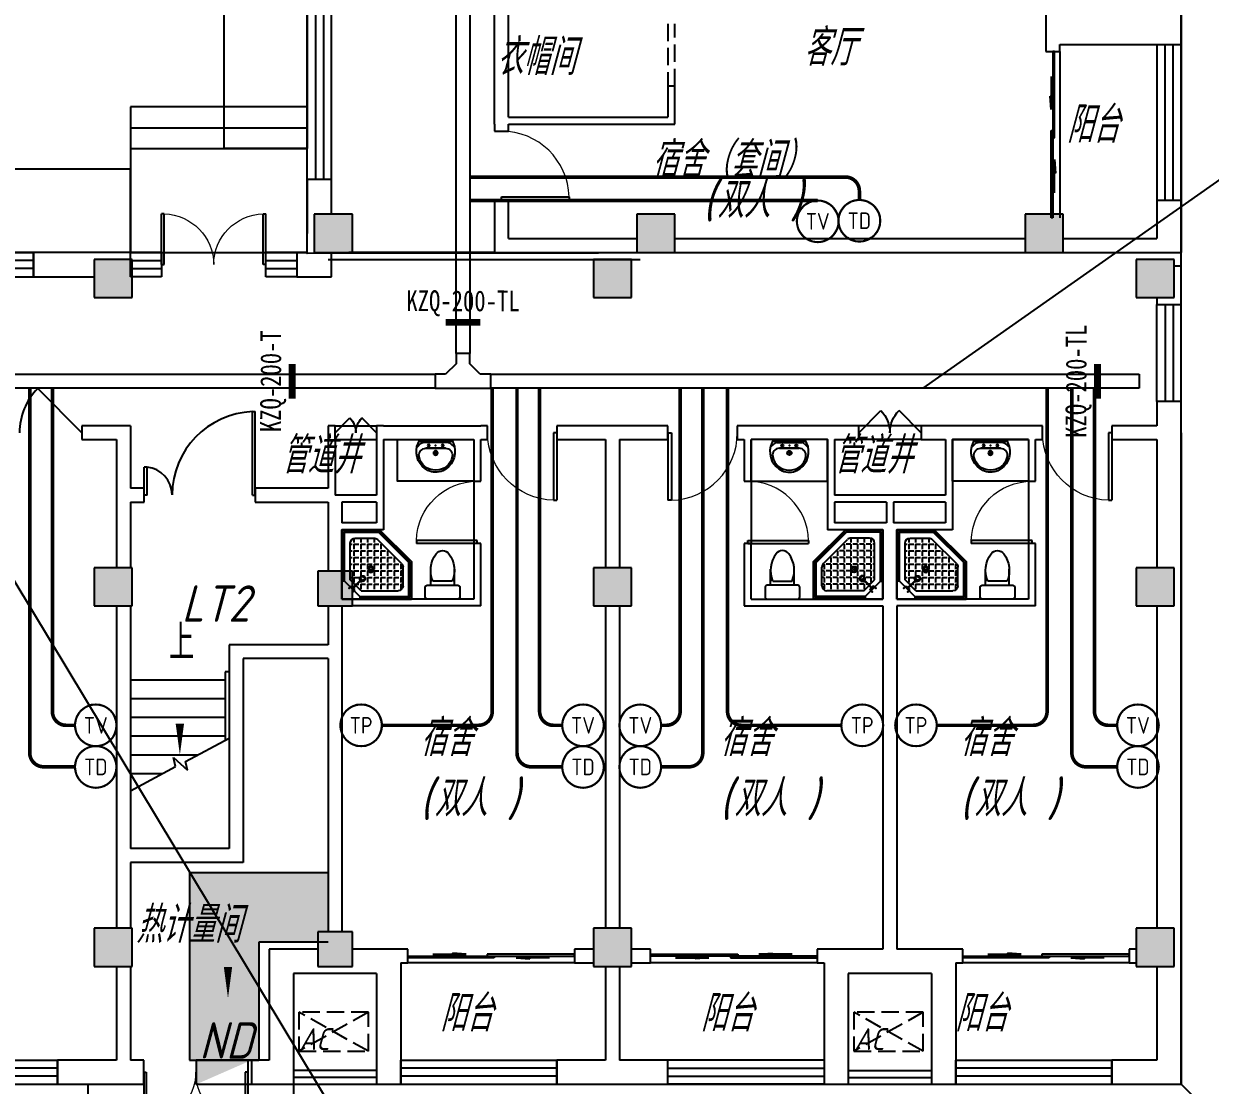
# Model space of a CAD drawing. Extents: x 0 to 2972856, y -1269770 to 0.
# Drawn here: x 2765367 to 2782474, y -951580 to -936266 of the extents above; entities that cross this region are included whole.
import ezdxf
from ezdxf.enums import TextEntityAlignment as Align

# ---------------------------------------------------------------- set-up
doc = ezdxf.new("R2010")
doc.units = 0
doc.header["$LTSCALE"] = 1000
doc.header["$PDSIZE"] = 50
doc.linetypes.add('DASH', pattern=[0.35, 0.25, -0.1])
for name, color, linetype in [('1-建筑底图', 8, 'Continuous'), ('CABLETRAY_DIM', 3, 'Continuous'), ('CABLETRAY_PDS', 4, 'Continuous'), ('EQUIP-通讯', 3, 'Continuous'), ('PUB_TEXT', 7, 'Continuous'), ('WIRE-综合布线', 4, 'Continuous'), ('抗震支吊架', 2, 'Continuous'), ('洁具', 251, 'Continuous'), ('空调外机', 251, 'Continuous')]:
    doc.layers.add(name, color=color, linetype=linetype)
doc.styles.add('_TCH_DIM', font='SIMPLEX', dxfattribs={"bigfont": 'GBCBIG'})
doc.styles.add('_TEL_ATTDEF', font='GBENOR', dxfattribs={"width": 0.8, "height": 3, "bigfont": 'GBCBIG'})
doc.styles.add('_TEL_DIM', font='SIMPLEX', dxfattribs={"width": 0.8, "height": 3.5, "bigfont": 'HZTXT'})
doc.styles.add('kzcad', font='', dxfattribs={"width": 0.8})
doc.styles.get("Standard").update_dxf_attribs({"font": 'gbeitc.shx', "bigfont": 'gbcbig.shx'})
doc.styles.get('kzcad').set_extended_font_data('SimSun')
doc.linetypes.add('JIEDI', pattern='A,1.25,-0.25,0.25,-0.25,0.625,["/",Standard,S=0.6,R=0,X=0,Y=-0.3],0.625,-0.25,0.25,-0.25', length=4)

# ---------------------------------------------------------------- blocks, each defined once
blk = doc.blocks.new('$equip$00003204')
at = {"const_width": 0.05}
blk.add_lwpolyline([(0, 0.5, -1), (0, -0.5, -1), (0, 0.5, 0.021884)], format="xyb", dxfattribs=at)
blk.add_circle((0, 0), 0.5)
for p in [(0, 0.5), (-0.5, 0), (0.5, 0), (0, -0.5)]:
    blk.add_point(p)
at = {"color": 7, "style": '_TEL_ATTDEF'}
blk.add_attdef('$TEXT$', text='', height=0.4, dxfattribs=at).set_placement((0, 0), align=Align.MIDDLE_CENTER)
at = {"color": 7, "style": '_TEL_DIM', "flags": 1}
for tag in ['A', 'REMARK']:
    blk.add_attdef(tag, text='', height=0.00002, dxfattribs=at).set_placement((0, 0), align=Align.MIDDLE_CENTER)
blk = doc.blocks.new('$equip$00003209')
at = {"const_width": 0.05}
blk.add_lwpolyline([(0, 0.5, -1), (0, -0.5, -1), (0, 0.5, 0.021884)], format="xyb", dxfattribs=at)
blk.add_circle((0, 0), 0.5)
for p in [(0, 0.5), (-0.5, 0), (0.5, 0), (0, -0.5)]:
    blk.add_point(p)
at = {"color": 7, "style": '_TEL_ATTDEF'}
blk.add_attdef('$TEXT$', text='', height=0.4, dxfattribs=at).set_placement((0, 0), align=Align.MIDDLE_CENTER)
at = {"color": 7, "style": '_TEL_DIM', "flags": 1}
for tag in ['A', 'REMARK']:
    blk.add_attdef(tag, text='', height=0.00002, dxfattribs=at).set_placement((0, 0), align=Align.MIDDLE_CENTER)
blk = doc.blocks.new('$equip$00003208')
at = {"const_width": 0.05}
blk.add_lwpolyline([(0, 0.5, -1), (0, -0.5, -1), (0, 0.5, 0.021884)], format="xyb", dxfattribs=at)
blk.add_circle((0, 0), 0.5)
for p in [(0, 0.5), (-0.5, 0), (0.5, 0), (0, -0.5)]:
    blk.add_point(p)
at = {"color": 7, "style": '_TEL_ATTDEF'}
blk.add_attdef('$TEXT$', text='', height=0.4, dxfattribs=at).set_placement((0, 0), align=Align.MIDDLE_CENTER)
at = {"color": 7, "style": '_TEL_DIM', "flags": 1}
for tag in ['A', 'REMARK']:
    blk.add_attdef(tag, text='', height=0.00002, dxfattribs=at).set_placement((0, 0), align=Align.MIDDLE_CENTER)
blk = doc.blocks.new('1F平面-CAD导入_dwg_Drawing4_t3_dwg_$plan$00001613-474159-1F-927810-1F')
at = {"layer": '洁具'}
for p, q in [((-30, 250), (-170, 250)), ((-200, 170), (-430, 170)), ((-260, -140), (-260, 140)), ((-200, -170), (-200, -220)), ((-170, -250), (-30, -250))]:
    blk.add_line(p, q, dxfattribs=at)
for points in [[(-200, 220), (-200, 170), (-200, -170), (-430, -170)], [(0, -220), (0, 220)]]:
    blk.add_lwpolyline(points, dxfattribs=at)
for centre, radius, start, end in [((-170, 220), 30, 90, 180), ((-30, 220), 30, 0, 90), ((-590, 0), 110, 123.4509, 236.5491), ((-413, -227), 398, 67.4505, 126.6381), ((-413, 227), 398, 233.3619, 292.5495), ((-170, -220), 30, 180, 270), ((-30, -220), 30, 270, 0)]:
    blk.add_arc(centre, radius, start, end, dxfattribs=at)
blk = doc.blocks.new('$lvtry$00000169')
at = {"color": 0}
for p, q in [((259, -36), (259, 0)), ((259, -36), (36, -259)), ((276, -120), (120, -276)), ((144, -151), (291, -298)), ((151, -144), (298, -291)), ((259, -24), (976, -24)), ((259, -36), (964, -36)), ((270, -213), (270, -143)), ((276, -120), (808, -120)), ((366, -213), (366, -143)), ((462, -213), (462, -143)), ((558, -213), (558, -143)), ((655, -213), (655, -143)), ((751, -213), (751, -143)), ((847, -213), (847, -143)), ((964, -36), (976, -24)), ((964, -36), (964, -525)), ((976, -24), (976, -530)), ((36, -259), (0, -259)), ((24, -259), (24, -976)), ((36, -259), (36, -964)), ((120, -276), (120, -808)), ((120, -309), (147, -309)), ((173, -309), (173, -239)), ((173, -309), (243, -309)), ((173, -405), (173, -335)), ((183, -213), (205, -213)), ((220, -213), (243, -213)), ((270, -213), (340, -213)), ((270, -263), (270, -239)), ((270, -405), (270, -335)), ((334, -309), (340, -309)), ((366, -213), (436, -213)), ((366, -309), (366, -239)), ((366, -309), (436, -309)), ((366, -405), (366, -335)), ((462, -213), (532, -213)), ((462, -309), (462, -239)), ((462, -309), (532, -309)), ((462, -405), (462, -335)), ((558, -213), (628, -213)), ((558, -309), (558, -239)), ((558, -309), (628, -309)), ((558, -405), (558, -335)), ((655, -213), (725, -213)), ((655, -309), (655, -239)), ((655, -309), (725, -309)), ((655, -405), (655, -335)), ((751, -213), (821, -213)), ((751, -309), (751, -239)), ((751, -309), (821, -309)), ((751, -405), (751, -335)), ((847, -213), (880, -213)), ((847, -309), (847, -239)), ((847, -309), (880, -309)), ((847, -405), (847, -335)), ((880, -192), (880, -460)), ((120, -405), (147, -405)), ((120, -501), (147, -501)), ((173, -405), (243, -405)), ((173, -501), (173, -431)), ((173, -501), (243, -501)), ((270, -405), (340, -405)), ((270, -501), (270, -431)), ((270, -501), (340, -501)), ((366, -405), (379, -405)), ((366, -501), (366, -431)), ((366, -501), (436, -501)), ((462, -405), (532, -405)), ((462, -501), (462, -431)), ((462, -501), (532, -501)), ((859, -511), (511, -859)), ((558, -405), (628, -405)), ((558, -501), (558, -431)), ((558, -501), (628, -501)), ((655, -405), (725, -405)), ((655, -501), (655, -431)), ((655, -501), (725, -501)), ((751, -405), (821, -405)), ((751, -501), (751, -431)), ((751, -501), (821, -501)), ((847, -405), (880, -405)), ((847, -501), (847, -431)), ((847, -501), (867, -501)), ((120, -598), (147, -598)), ((173, -598), (173, -528)), ((173, -598), (243, -598)), ((173, -694), (173, -624)), ((270, -598), (270, -528)), ((270, -598), (340, -598)), ((270, -694), (270, -624)), ((366, -598), (366, -528)), ((366, -598), (436, -598)), ((366, -694), (366, -624)), ((462, -598), (462, -528)), ((462, -598), (532, -598)), ((462, -694), (462, -624)), ((964, -525), (525, -964)), ((976, -530), (530, -976)), ((558, -598), (558, -528)), ((558, -598), (628, -598)), ((558, -694), (558, -624)), ((655, -598), (655, -528)), ((655, -598), (725, -598)), ((655, -694), (655, -624)), ((751, -598), (751, -528)), ((751, -598), (773, -598)), ((964, -525), (976, -530)), ((120, -694), (147, -694)), ((120, -790), (147, -790)), ((173, -694), (243, -694)), ((173, -790), (173, -720)), ((173, -790), (243, -790)), ((173, -878), (173, -816)), ((270, -694), (340, -694)), ((270, -790), (270, -720)), ((270, -790), (340, -790)), ((270, -880), (270, -816)), ((366, -694), (436, -694)), ((366, -790), (366, -720)), ((366, -790), (436, -790)), ((366, -880), (366, -816)), ((462, -694), (532, -694)), ((462, -790), (462, -720)), ((462, -790), (532, -790)), ((462, -880), (462, -816)), ((558, -694), (628, -694)), ((558, -790), (558, -720)), ((558, -790), (580, -790)), ((655, -694), (676, -694)), ((36, -964), (24, -976)), ((24, -976), (530, -976)), ((36, -964), (525, -964)), ((192, -880), (460, -880)), ((525, -964), (530, -976))]:
    blk.add_line(p, q, dxfattribs=at)
blk.add_lwpolyline([(0, 0), (0, -1000), (540, -1000), (1000, -540), (1000, 0)], close=True)
for points in [[(0, 0), (0, -1000)], [(0, 0), (1000, 0)], [(1000, 0), (1000, -540)], [(136, -190), (148, -178), (132, -162), (121, -174)], [(190, -136), (178, -148), (162, -132), (174, -121)], [(1000, -540), (540, -1000)], [(0, -1000), (540, -1000)]]:
    blk.add_lwpolyline(points, close=True, dxfattribs=at)
for radius in [43.8, 31.1]:
    blk.add_circle((416, -428), radius, dxfattribs=at)
for centre, radius, start, end in [((808, -192), 72, 0, 90), ((296, -296), 40.6, 142.583, 128.4197), ((296, -296), 28.6, 145.828, 125.6599), ((808, -460), 72, 315, 0), ((192, -808), 72, 180, 270), ((460, -808), 72, 270, 315)]:
    blk.add_arc(centre, radius, start, end, dxfattribs=at)
for p in [(103, -156, 0), (156, -102, 0), (416, -428, 0)]:
    blk.add_point(p, dxfattribs=at)
blk = doc.blocks.new('$lvtry$00000178')
at = {"color": 0}
for p, q in [((-238, 0), (238, 0)), ((-214, -36), (-272, -91)), ((-180, -23), (180, -23)), ((-142, -105), (140, -105)), ((140, -105), (-142, -105)), ((216, -37), (268, -91))]:
    blk.add_line(p, q, dxfattribs=at)
blk.add_lwpolyline([(-104, -430, 0.224698), (110, -425, 0.348046), (269, -79), (239, 0), (-241, 0), (-271, -79, 0.356844)], format="xyb", close=True, dxfattribs=at)
for centre, radius in [((-100, -65), 16.3), ((1, -172), 31.6), ((100, -65), 16.3)]:
    blk.add_circle(centre, radius, dxfattribs=at)
at = {"color": 0, "lineweight": 13}
blk.add_circle((1, -172), 23, dxfattribs=at)
at = {"color": 0}
for centre, radius, start, end in [((-142, -205), 100, 90, 190.5602), ((-180, -73), 50, 90, 133.181), ((140, -205), 100, 349.4398, 90), ((180, -73), 50, 44.5607, 90), ((-1, -179), 243, 190.5602, 349.4398)]:
    blk.add_arc(centre, radius, start, end, dxfattribs=at)
for p in [(0, -65), (1, -172)]:
    blk.add_point(p, dxfattribs=at)
blk = doc.blocks.new('A$C70365C93')
at = {"layer": '洁具'}
blk.add_lwpolyline([(-1900, 2300), (-1900, 1700), (-800, 1700), (-800, 2300)], close=True, dxfattribs=at)
blk.add_blockref('$lvtry$00000178', (-1350, 2280), dxfattribs=at)
at = {"layer": '洁具', "rotation": 180}
blk.add_blockref('$lvtry$00000169', (0, 0), dxfattribs=at)
at = {"layer": '洁具', "extrusion": (0, 0, -1), "xscale": -1, "zscale": -1, "rotation": 90}
blk.add_blockref('1F平面-CAD导入_dwg_Drawing4_t3_dwg_$plan$00001613-474159-1F-927810-1F', (1450, 0), dxfattribs=at)
blk = doc.blocks.new('A$Cf5a72a1b')
at = {"layer": '空调外机', "linetype": 'DASH'}
for p, q in [((1000, 563), (0, 0)), ((1000, 0), (0, 563))]:
    blk.add_line(p, q, dxfattribs=at)
blk.add_lwpolyline([(1000, 563), (0, 563), (0, 0), (1000, 0)], close=True, dxfattribs=at)
at = {"layer": 'PUB_TEXT'}
blk.add_text('AC', height=315, dxfattribs=at).set_placement((5, 18))
blk = doc.blocks.new('$DorLib2D$00000116')
at = {"color": 0}
for p, q in [((-0.5, 0), (-0.146, 0.354)), ((0.5, 0), (0.146, 0.354))]:
    blk.add_line(p, q, dxfattribs=at)
for centre, start, end in [((-0.5, 0), 0, 45), ((0.5, 0), 135, 180)]:
    blk.add_arc(centre, 0.5, start, end, dxfattribs=at)
blk = doc.blocks.new('$WINLIB2D$00000001')
at = {"color": 0}
for points in [[(-0.5, 0.5), (-0.5, -0.5)], [(-0.5, 0.5), (0.5, 0.5)], [(0.5, -0.5), (0.5, 0.5)], [(0.5, 0.1667), (-0.5, 0.1667)], [(0.5, -0.1667), (-0.5, -0.1667)], [(-0.5, -0.5), (0.5, -0.5)]]:
    blk.add_lwpolyline(points, dxfattribs=at)
blk = doc.blocks.new('$DorLib2D$00000002')
for p, q in [((-0.5, 0), (-0.5, 0.4875)), ((-0.475, 0.4875), (-0.5, 0.4875)), ((-0.475, 0), (-0.475, 0.4875)), ((0.475, 0), (0.475, 0.4875)), ((0.475, 0.4875), (0.5, 0.4875)), ((0.5, 0), (0.5, 0.4875)), ((-0.5, 0), (-0.475, 0)), ((0.5, 0), (0.475, 0))]:
    blk.add_line(p, q)
at = {"lineweight": 13}
for centre, start, end in [((-0.4875, 0), 0, 88.53072), ((0.4875, 0), 91.46928, 180)]:
    blk.add_arc(centre, 0.4875, start, end, dxfattribs=at)
blk = doc.blocks.new('$TCHSYS$WIN2D')
for p, q in [((-0.5, 0.5), (0.5, 0.5)), ((-0.5, 0.5), (-0.5, -0.5)), ((0.5, 0.5), (0.5, -0.5)), ((0.5, 0.1667), (-0.5, 0.1667)), ((0.5, -0.1667), (-0.5, -0.1667)), ((-0.5, -0.5), (0.5, -0.5))]:
    blk.add_line(p, q)
blk = doc.blocks.new('$DorLib2D$00000114')
at = {"color": 0}
blk.add_line((0.5, 0), (-0.207, 0.707), dxfattribs=at)
blk.add_arc((0.5, 0), 1, 135, 180, dxfattribs=at)
blk = doc.blocks.new('$DorLib2D$00000001')
for p, q in [((0.45, 0.975), (0.5, 0.975)), ((0.45, 0), (0.45, 0.975)), ((0.5, 0), (0.5, 0.975)), ((0.5, 0), (0.45, 0))]:
    blk.add_line(p, q)
at = {"lineweight": 13}
blk.add_arc((0.475, 0), 0.975, 91.4693, 180, dxfattribs=at)
blk = doc.blocks.new('$DorLib2D$00000131')
at = {"color": 0, "linetype": 'Continuous'}
for p, q in [((0.15, 0.125), (0.2319, 0.1973)), ((0.2319, 0.1973), (0.2319, 0.125)), ((-0.5, 0.125), (-0.5, 0)), ((0.0192, 0.125), (-0.5, 0.125)), ((0.0192, 0), (0.0192, 0.125)), ((0.35, 0.125), (0.15, 0.125)), ((-0.5, 0), (0.0192, 0)), ((-0.024, 0), (0.5, 0)), ((-0.024, -0.125), (-0.024, 0)), ((0.5, 0), (0.5, -0.125)), ((-0.35, -0.125), (-0.15, -0.125)), ((-0.2319, -0.1973), (-0.2319, -0.125)), ((-0.15, -0.125), (-0.2319, -0.1973)), ((0.5, -0.125), (-0.024, -0.125))]:
    blk.add_line(p, q, dxfattribs=at)
blk = doc.blocks.new('$DorLib2D$00000225')
at = {"color": 0}
for p, q in [((0.475, -0.001), (0.475, 0.752)), ((0.475, 0.752), (0.5, 0.752)), ((0.5, -0.001), (0.5, 0.752)), ((-0.5, 0), (-0.5, 0.252)), ((-0.475, 0.252), (-0.5, 0.252)), ((-0.475, 0), (-0.475, 0.252)), ((-0.475, 0), (-0.5, 0)), ((0.475, -0.001), (0.5, -0.001))]:
    blk.add_line(p, q, dxfattribs=at)
for centre, radius, start, end in [((0.505, -0.002), 0.755, 92.2493, 179.7238), ((-0.501, 0.003), 0.251, 359.7899, 84.0974)]:
    blk.add_arc(centre, radius, start, end, dxfattribs=at)
blk = doc.blocks.new('1-1层建筑底图')
at = {"layer": '1-建筑底图'}
h = blk.add_hatch(dxfattribs=at)
h.set_pattern_fill('沙地', color=256, scale=70)
h.set_pattern_definition([(0, (542715.016, -817816.58), (70, 70), [0, -140])])
h.paths.add_polyline_path([(2153976.6, -728676.3), (2152976.6, -728676.3), (2152976.6, -731376.3), (2154976.6, -731376.3), (2154976.6, -730376.3), (2153976.6, -730376.3)])
h.paths.add_polyline_path([(2071676.6, -793076.3), (2070676.6, -793076.3), (2070676.6, -795091.3), (2071676.6, -795091.3)])
h.paths.add_polyline_path([(2071676.6, -741161.3), (2070676.6, -741161.3), (2070676.6, -743176.3), (2071676.6, -743176.3)])
h.paths.add_polyline_path([(2152976.6, -807576.3), (2153976.6, -807576.3), (2153976.6, -805876.3), (2154976.6, -805876.3), (2154976.6, -804876.3), (2152976.6, -804876.3)])
for points in [[(2155326.6, -795376.3), (2154776.6, -795376.3), (2154776.6, -795926.3), (2155326.6, -795926.3)], [(2159976.6, -795376.3), (2159426.6, -795376.3), (2159426.6, -795926.3), (2159976.6, -795926.3)], [(2165576.6, -795376.3), (2165026.6, -795376.3), (2165026.6, -795926.3), (2165576.6, -795926.3)], [(2152151.6, -796026.3), (2151601.6, -796026.3), (2151601.6, -796576.3), (2152151.6, -796576.3)], [(2159351.6, -796026.3), (2158801.6, -796026.3), (2158801.6, -796576.3), (2159351.6, -796576.3)], [(2167176.6, -796026.3), (2166626.6, -796026.3), (2166626.6, -796576.3), (2167176.6, -796576.3)], [(2152151.6, -800476.3), (2151601.6, -800476.3), (2151601.6, -801026.3), (2152151.6, -801026.3)], [(2155326.6, -800526.3), (2154826.6, -800526.3), (2154826.6, -801026.3), (2155326.6, -801026.3)], [(2159351.6, -800476.3), (2158801.6, -800476.3), (2158801.6, -801026.3), (2159351.6, -801026.3)], [(2167176.6, -800476.3), (2166626.6, -800476.3), (2166626.6, -801026.3), (2167176.6, -801026.3)], [(2152151.6, -805676.3), (2151601.6, -805676.3), (2151601.6, -806226.3), (2152151.6, -806226.3)], [(2155326.6, -805726.3), (2154826.6, -805726.3), (2154826.6, -806226.3), (2155326.6, -806226.3)], [(2159351.6, -805676.3), (2158801.6, -805676.3), (2158801.6, -806226.3), (2159351.6, -806226.3)], [(2167176.6, -805676.3), (2166626.6, -805676.3), (2166626.6, -806226.3), (2167176.6, -806226.3)]]:
    blk.add_hatch(color=256, dxfattribs=at).paths.add_polyline_path(points)
for p, q in [((2167276.6, -807926.3), (2167276.6, -728326.3)), ((2157376.6, -794076.3), (2157376.6, -791976.3)), ((2157576.6, -793976.3), (2157576.6, -792076.3)), ((2165326.6, -792076.3), (2165326.6, -792676.3)), ((2167276.6, -792926.3), (2167276.6, -792576.3)), ((2165326.6, -792676.3), (2165326.6, -793026.3)), ((2165326.6, -793026.3), (2165526.6, -793026.3)), ((2165526.6, -793026.3), (2165526.6, -792926.3)), ((2165526.6, -792926.3), (2166926.6, -792926.3)), ((2165526.6, -793026.3), (2165526.6, -795426.3)), ((2166926.6, -792926.3), (2167276.6, -792926.3)), ((2159976.6, -793526.3), (2159876.6, -793526.3)), ((2159876.6, -793526.3), (2159876.6, -793976.3)), ((2159976.6, -794076.3), (2159976.6, -793526.3)), ((2152126.6, -793826.3), (2152126.6, -795926.3)), ((2154676.6, -793826.3), (2152126.6, -793826.3)), ((2154676.6, -795926.3), (2154676.6, -793826.3)), ((2157376.6, -794076.3), (2157376.6, -794176.3)), ((2157576.6, -793976.3), (2159876.6, -793976.3)), ((2157576.6, -794176.3), (2157576.6, -794076.3)), ((2157576.6, -794076.3), (2159976.6, -794076.3)), ((2152126.6, -794126.3), (2154676.6, -794126.3)), ((2157376.6, -794176.3), (2157576.6, -794176.3)), ((2152126.6, -794426.3), (2154676.6, -794426.3)), ((2152126.6, -794726.3), (2078576.6, -794726.3)), ((2152126.6, -795926.3), (2152126.6, -794726.3)), ((2155026.6, -794876.3), (2154676.6, -794876.3)), ((2154676.6, -794876.3), (2154676.6, -795651.3)), ((2155026.6, -795376.3), (2155026.6, -794876.3)), ((2157576.6, -795176.3), (2157376.6, -795176.3)), ((2157376.6, -795176.3), (2157376.6, -795926.3)), ((2157576.6, -795726.3), (2157576.6, -795176.3)), ((2167276.6, -795176.3), (2166926.6, -795176.3)), ((2166926.6, -795176.3), (2166926.6, -795726.3)), ((2167276.6, -795926.3), (2167276.6, -795176.3)), ((2155326.6, -795376.3), (2154776.6, -795376.3)), ((2154776.6, -795376.3), (2154776.6, -795926.3)), ((2155326.6, -795926.3), (2155326.6, -795376.3)), ((2159976.6, -795376.3), (2159426.6, -795376.3)), ((2159426.6, -795376.3), (2159426.6, -795926.3)), ((2159976.6, -795926.3), (2159976.6, -795376.3)), ((2165576.6, -795376.3), (2165026.6, -795376.3)), ((2165026.6, -795376.3), (2165026.6, -795926.3)), ((2165576.6, -795926.3), (2165576.6, -795376.3)), ((2154676.6, -795926.3), (2154676.6, -795651.3)), ((2157576.6, -795726.3), (2159426.6, -795726.3)), ((2159976.6, -795726.3), (2165026.6, -795726.3)), ((2165576.6, -795726.3), (2166926.6, -795726.3)), ((2151876.6, -795926.3), (2150726.6, -795926.3)), ((2150726.6, -795926.3), (2150726.6, -796276.3)), ((2152126.6, -795926.3), (2151876.6, -795926.3)), ((2152126.6, -795926.3), (2154676.6, -795926.3)), ((2152126.6, -796026.3), (2152126.6, -795926.3)), ((2152576.6, -795926.3), (2154076.6, -795926.3)), ((2154676.6, -795926.3), (2154526.6, -795926.3)), ((2154526.6, -795926.3), (2154526.6, -796276.3)), ((2154776.6, -795926.3), (2155326.6, -795926.3)), ((2155026.6, -796276.3), (2155026.6, -795926.3)), ((2157376.6, -795926.3), (2155276.6, -795926.3)), ((2157376.6, -795926.3), (2159426.6, -795926.3)), ((2159426.6, -795926.3), (2159976.6, -795926.3)), ((2159976.6, -795926.3), (2165026.6, -795926.3)), ((2165026.6, -795926.3), (2165576.6, -795926.3)), ((2165576.6, -795926.3), (2167276.6, -795926.3)), ((2152151.6, -796026.3), (2151601.6, -796026.3)), ((2151601.6, -796026.3), (2151601.6, -796576.3)), ((2152151.6, -796576.3), (2152151.6, -796026.3)), ((2154976.6, -796026.3), (2159476.6, -796026.3)), ((2159351.6, -796026.3), (2158801.6, -796026.3)), ((2158801.6, -796026.3), (2158801.6, -796576.3)), ((2159351.6, -796576.3), (2159351.6, -796026.3)), ((2167176.6, -796026.3), (2166626.6, -796026.3)), ((2166626.6, -796026.3), (2166626.6, -796576.3)), ((2167176.6, -796576.3), (2167176.6, -796026.3)), ((2167276.6, -796126.3), (2167176.6, -796126.3)), ((2167276.6, -796676.3), (2167276.6, -796126.3)), ((2150726.6, -796276.3), (2151601.6, -796276.3)), ((2154526.6, -796276.3), (2155026.6, -796276.3)), ((2151601.6, -796576.3), (2152151.6, -796576.3)), ((2158801.6, -796576.3), (2159351.6, -796576.3)), ((2166626.6, -796576.3), (2167176.6, -796576.3)), ((2166926.6, -796576.3), (2166926.6, -796676.3)), ((2166926.6, -796676.3), (2167276.6, -796676.3)), ((2167276.6, -798076.3), (2166926.6, -798076.3)), ((2166926.6, -798076.3), (2166926.6, -798426.3)), ((2167276.6, -798526.3), (2167276.6, -798076.3)), ((2152126.6, -798426.3), (2151426.6, -798426.3)), ((2151426.6, -798426.3), (2151426.6, -798626.3)), ((2152126.6, -798426.3), (2152126.6, -799326.3)), ((2155076.6, -798426.3), (2154976.6, -798426.3)), ((2154976.6, -798426.3), (2154976.6, -799326.3)), ((2155076.6, -798426.3), (2155676.6, -798426.3)), ((2155076.6, -798626.3), (2155076.6, -798426.3)), ((2155776.6, -798426.3), (2155676.6, -798426.3)), ((2155676.6, -798426.3), (2155676.6, -798626.3)), ((2155776.6, -798426.3), (2157176.6, -798426.3)), ((2157276.6, -798426.3), (2157176.6, -798426.3)), ((2157276.6, -798626.3), (2157276.6, -798426.3)), ((2159076.6, -798426.3), (2158276.6, -798426.3)), ((2158276.6, -798426.3), (2158276.6, -798626.3)), ((2159876.6, -798426.3), (2159076.6, -798426.3)), ((2159876.6, -798626.3), (2159876.6, -798426.3)), ((2160976.6, -798426.3), (2160876.6, -798426.3)), ((2160876.6, -798426.3), (2160876.6, -798626.3)), ((2162176.6, -798426.3), (2160976.6, -798426.3)), ((2162626.6, -798426.3), (2162176.6, -798426.3)), ((2162626.6, -798626.3), (2162626.6, -798426.3)), ((2163526.6, -798426.3), (2162626.6, -798426.3)), ((2163976.6, -798426.3), (2163526.6, -798426.3)), ((2163526.6, -798426.3), (2163526.6, -798626.3)), ((2165176.6, -798426.3), (2163976.6, -798426.3)), ((2165276.6, -798426.3), (2165176.6, -798426.3)), ((2165276.6, -798626.3), (2165276.6, -798426.3)), ((2166926.6, -798426.3), (2166276.6, -798426.3)), ((2166276.6, -798426.3), (2166276.6, -798626.3)), ((2167276.6, -798526.3), (2167276.6, -800751.3)), ((2151426.6, -798626.3), (2151926.6, -798626.3)), ((2151926.6, -798626.3), (2151926.6, -799426.3)), ((2155076.6, -798626.3), (2155676.6, -798626.3)), ((2155076.6, -798626.3), (2155076.6, -799426.3)), ((2155676.6, -798626.3), (2155676.6, -799426.3)), ((2155776.6, -798626.3), (2157076.6, -798626.3)), ((2155776.6, -798626.3), (2155776.6, -799426.3)), ((2157076.6, -798626.3), (2157076.6, -799226.3)), ((2157176.6, -798626.3), (2157276.6, -798626.3)), ((2157176.6, -799226.3), (2157176.6, -798626.3)), ((2158276.6, -798626.3), (2158976.6, -798626.3)), ((2158976.6, -798626.3), (2158976.6, -800476.3)), ((2159176.6, -798626.3), (2159876.6, -798626.3)), ((2159176.6, -798626.3), (2159176.6, -800476.3)), ((2160876.6, -798626.3), (2160976.6, -798626.3)), ((2160976.6, -798626.3), (2160976.6, -799226.3)), ((2162176.6, -798626.3), (2161076.6, -798626.3)), ((2161076.6, -799226.3), (2161076.6, -798626.3)), ((2162176.6, -798626.3), (2162176.6, -799426.3)), ((2162276.6, -798626.3), (2162626.6, -798626.3)), ((2162276.6, -798626.3), (2162276.6, -799426.3)), ((2163526.6, -798626.3), (2162626.6, -798626.3)), ((2163526.6, -798626.3), (2163876.6, -798626.3)), ((2163876.6, -798626.3), (2163876.6, -799426.3)), ((2165076.6, -798626.3), (2163976.6, -798626.3)), ((2163976.6, -798626.3), (2163976.6, -799426.3)), ((2165076.6, -798626.3), (2165076.6, -799226.3)), ((2165176.6, -798626.3), (2165276.6, -798626.3)), ((2165176.6, -799226.3), (2165176.6, -798626.3)), ((2166276.6, -798626.3), (2166926.6, -798626.3)), ((2166926.6, -798626.3), (2166926.6, -800476.3)), ((2157076.6, -799226.3), (2157076.6, -800126.3)), ((2157076.6, -799226.3), (2157176.6, -799226.3)), ((2160976.6, -799226.3), (2161076.6, -799226.3)), ((2161076.6, -799226.3), (2161076.6, -800126.3)), ((2165076.6, -799226.3), (2165076.6, -800126.3)), ((2165076.6, -799226.3), (2165176.6, -799226.3)), ((2151926.6, -799426.3), (2151926.6, -800476.3)), ((2152326.6, -799326.3), (2152126.6, -799326.3)), ((2152326.6, -799526.3), (2152326.6, -799326.3)), ((2154976.6, -799326.3), (2153926.6, -799326.3)), ((2153926.6, -799326.3), (2153926.6, -799526.3)), ((2155676.6, -799426.3), (2155076.6, -799426.3)), ((2155776.6, -799426.3), (2155776.6, -799926.3)), ((2162176.6, -799426.3), (2162176.6, -799926.3)), ((2163076.6, -799426.3), (2162276.6, -799426.3)), ((2163876.6, -799426.3), (2163076.6, -799426.3)), ((2163976.6, -799426.3), (2163976.6, -799926.3)), ((2152126.6, -799526.3), (2152126.6, -800476.3)), ((2152126.6, -799526.3), (2152326.6, -799526.3)), ((2153926.6, -799526.3), (2154976.6, -799526.3)), ((2154976.6, -799526.3), (2154976.6, -799826.3)), ((2155176.6, -799526.3), (2155176.6, -799826.3)), ((2155676.6, -799526.3), (2155176.6, -799526.3)), ((2155676.6, -799526.3), (2155676.6, -799826.3)), ((2163026.6, -799526.3), (2162276.6, -799526.3)), ((2162276.6, -799526.3), (2162276.6, -799826.3)), ((2163026.6, -799526.3), (2163026.6, -799826.3)), ((2163876.6, -799526.3), (2163126.6, -799526.3)), ((2163126.6, -799526.3), (2163126.6, -799826.3)), ((2163876.6, -799526.3), (2163876.6, -799826.3)), ((2154976.6, -799826.3), (2154976.6, -800526.3)), ((2155676.6, -799826.3), (2155176.6, -799826.3)), ((2155176.6, -799926.3), (2155176.6, -800526.3)), ((2155776.6, -799926.3), (2155176.6, -799926.3)), ((2162976.6, -799926.3), (2162176.6, -799926.3)), ((2163026.6, -799826.3), (2162276.6, -799826.3)), ((2162976.6, -799926.3), (2162976.6, -800926.3)), ((2163876.6, -799826.3), (2163126.6, -799826.3)), ((2163176.6, -799926.3), (2163176.6, -800926.3)), ((2163976.6, -799926.3), (2163176.6, -799926.3)), ((2157176.6, -800126.3), (2157076.6, -800126.3)), ((2157076.6, -800126.3), (2157076.6, -800926.3)), ((2157176.6, -801026.3), (2157176.6, -800126.3)), ((2161076.6, -800126.3), (2160976.6, -800126.3)), ((2160976.6, -800126.3), (2160976.6, -801026.3)), ((2161076.6, -800926.3), (2161076.6, -800126.3)), ((2165176.6, -800126.3), (2165076.6, -800126.3)), ((2165076.6, -800126.3), (2165076.6, -800926.3)), ((2165176.6, -801026.3), (2165176.6, -800126.3)), ((2152151.6, -800476.3), (2151601.6, -800476.3)), ((2151601.6, -800476.3), (2151601.6, -801026.3)), ((2152151.6, -801026.3), (2152151.6, -800476.3)), ((2155326.6, -800526.3), (2154826.6, -800526.3)), ((2154826.6, -800526.3), (2154826.6, -801026.3)), ((2155326.6, -801026.3), (2155326.6, -800526.3)), ((2159351.6, -800476.3), (2158801.6, -800476.3)), ((2158801.6, -800476.3), (2158801.6, -801026.3)), ((2159351.6, -801026.3), (2159351.6, -800476.3)), ((2167176.6, -800476.3), (2166626.6, -800476.3)), ((2166626.6, -800476.3), (2166626.6, -801026.3)), ((2167176.6, -801026.3), (2167176.6, -800476.3)), ((2167276.6, -800751.3), (2167276.6, -806126.3)), ((2157076.6, -800926.3), (2155326.6, -800926.3)), ((2161076.6, -800926.3), (2162976.6, -800926.3)), ((2165076.6, -800926.3), (2163176.6, -800926.3)), ((2151601.6, -801026.3), (2152151.6, -801026.3)), ((2151926.6, -801026.3), (2151926.6, -804626.3)), ((2152126.6, -801026.3), (2152126.6, -804526.3)), ((2154826.6, -801026.3), (2155326.6, -801026.3)), ((2154976.6, -801026.3), (2154976.6, -801586.3)), ((2155176.6, -801026.3), (2155176.6, -801686.3)), ((2157176.6, -801026.3), (2155326.6, -801026.3)), ((2158801.6, -801026.3), (2159351.6, -801026.3)), ((2158976.6, -801026.3), (2158976.6, -805676.3)), ((2159176.6, -801026.3), (2159176.6, -805676.3)), ((2160976.6, -801026.3), (2162976.6, -801026.3)), ((2162976.6, -801026.3), (2162976.6, -805976.3)), ((2165176.6, -801026.3), (2163176.6, -801026.3)), ((2163176.6, -801026.3), (2163176.6, -805976.3)), ((2166626.6, -801026.3), (2167176.6, -801026.3)), ((2166926.6, -801026.3), (2166926.6, -805676.3)), ((2153551.6, -801586.3), (2153551.6, -804526.3)), ((2154976.6, -801586.3), (2153551.6, -801586.3)), ((2153751.6, -801786.3), (2153751.6, -804726.3)), ((2154976.6, -801786.3), (2153751.6, -801786.3)), ((2154976.6, -801786.3), (2154976.6, -805726.3)), ((2155176.6, -801686.3), (2155176.6, -805726.3)), ((2153491.6, -801976.3), (2153491.6, -802963.6)), ((2153551.6, -801976.3), (2153491.6, -801976.3)), ((2153551.6, -801976.3), (2153551.6, -802931.6)), ((2152126.6, -802096.3), (2152126.6, -803691)), ((2153491.6, -802096.3), (2152126.6, -802096.3)), ((2153551.6, -802096.3), (2153551.6, -802931.6)), ((2153491.6, -802366.3), (2152126.6, -802366.3)), ((2153491.6, -802636.3), (2152126.6, -802636.3)), ((2153491.6, -802906.3), (2152126.6, -802906.3)), ((2152918.4, -803269), (2153551.6, -802931.6)), ((2153092.4, -803176.3), (2152126.6, -803176.3)), ((2152126.6, -803691), (2152777.4, -803344.2)), ((2152777.4, -803344.2), (2152746.9, -803212.7)), ((2152746.9, -803212.7), (2152947, -803392.4)), ((2152947, -803392.4), (2152918.4, -803269)), ((2152585.8, -803446.3), (2152126.6, -803446.3)), ((2153551.6, -804526.3), (2152126.6, -804526.3)), ((2151926.6, -804626.3), (2151926.6, -805676.3)), ((2152126.6, -804726.3), (2152126.6, -805676.3)), ((2153751.6, -804726.3), (2152126.6, -804726.3)), ((2152976.6, -804876.3), (2152976.6, -807576.3)), ((2154976.6, -804876.3), (2152976.6, -804876.3)), ((2152151.6, -805676.3), (2151601.6, -805676.3)), ((2151601.6, -805676.3), (2151601.6, -806226.3)), ((2152151.6, -806226.3), (2152151.6, -805676.3)), ((2155326.6, -805726.3), (2154826.6, -805726.3)), ((2154826.6, -805726.3), (2154826.6, -806226.3)), ((2155326.6, -806226.3), (2155326.6, -805726.3)), ((2159351.6, -805676.3), (2158801.6, -805676.3)), ((2158801.6, -805676.3), (2158801.6, -806226.3)), ((2159351.6, -806226.3), (2159351.6, -805676.3)), ((2167176.6, -805676.3), (2166626.6, -805676.3)), ((2166626.6, -805676.3), (2166626.6, -806226.3)), ((2167176.6, -806226.3), (2167176.6, -805676.3)), ((2153976.6, -805876.3), (2153976.6, -807576.3)), ((2154976.6, -805876.3), (2153976.6, -805876.3)), ((2154826.6, -805976.3), (2154126.6, -805976.3)), ((2154126.6, -805976.3), (2154126.6, -807576.3)), ((2155776.6, -805976.3), (2155326.6, -805976.3)), ((2156126.6, -805976.3), (2155776.6, -805976.3)), ((2156126.6, -806176.3), (2156126.6, -805976.3)), ((2158801.6, -805976.3), (2158526.6, -805976.3)), ((2158526.6, -805976.3), (2158526.6, -806176.3)), ((2159626.6, -805976.3), (2159351.6, -805976.3)), ((2159626.6, -806176.3), (2159626.6, -805976.3)), ((2162376.6, -805976.3), (2162026.6, -805976.3)), ((2162026.6, -805976.3), (2162026.6, -806176.3)), ((2162976.6, -805976.3), (2162376.6, -805976.3)), ((2163776.6, -805976.3), (2163176.6, -805976.3)), ((2164126.6, -805976.3), (2163776.6, -805976.3)), ((2164126.6, -806176.3), (2164126.6, -805976.3)), ((2166626.6, -805976.3), (2166526.6, -805976.3)), ((2166526.6, -805976.3), (2166526.6, -806176.3)), ((2151601.6, -806226.3), (2152151.6, -806226.3)), ((2151926.6, -806226.3), (2151926.6, -807576.3)), ((2152126.6, -806226.3), (2152126.6, -807576.3)), ((2154826.6, -806226.3), (2155326.6, -806226.3)), ((2156026.6, -806176.3), (2156026.6, -807576.3)), ((2156026.6, -806176.3), (2156126.6, -806176.3)), ((2158526.6, -806176.3), (2156126.6, -806176.3)), ((2158526.6, -806176.3), (2158801.6, -806176.3)), ((2158801.6, -806226.3), (2159351.6, -806226.3)), ((2158976.6, -806226.3), (2158976.6, -807576.3)), ((2159176.6, -806226.3), (2159176.6, -807576.3)), ((2159351.6, -806176.3), (2159626.6, -806176.3)), ((2162026.6, -806176.3), (2159626.6, -806176.3)), ((2162026.6, -806176.3), (2162126.6, -806176.3)), ((2162126.6, -806176.3), (2162126.6, -807576.3)), ((2164026.6, -806176.3), (2164026.6, -807576.3)), ((2164026.6, -806176.3), (2164126.6, -806176.3)), ((2166526.6, -806176.3), (2164126.6, -806176.3)), ((2166526.6, -806176.3), (2166626.6, -806176.3)), ((2166626.6, -806226.3), (2167176.6, -806226.3)), ((2166926.6, -806226.3), (2166926.6, -807576.3)), ((2167276.6, -806126.3), (2167276.6, -807926.3)), ((2155076.6, -806326.3), (2154476.6, -806326.3)), ((2154476.6, -806326.3), (2154476.6, -807926.3)), ((2155676.6, -806326.3), (2155076.6, -806326.3)), ((2155676.6, -806326.3), (2155676.6, -807926.3)), ((2162476.6, -806326.3), (2162476.6, -807926.3)), ((2163076.6, -806326.3), (2162476.6, -806326.3)), ((2163676.6, -806326.3), (2163076.6, -806326.3)), ((2163676.6, -806326.3), (2163676.6, -807926.3)), ((2151926.6, -807576.3), (2151076.6, -807576.3)), ((2151076.6, -807576.3), (2151076.6, -807926.3)), ((2152317.7, -807576.3), (2152126.6, -807576.3)), ((2152317.7, -807926.3), (2152317.7, -807576.3)), ((2152976.6, -807576.3), (2153976.6, -807576.3)), ((2154126.6, -807576.3), (2153817.7, -807576.3)), ((2153817.7, -807576.3), (2153817.7, -807926.3)), ((2156026.6, -807926.3), (2156026.6, -807576.3)), ((2158976.6, -807576.3), (2158276.6, -807576.3)), ((2158276.6, -807576.3), (2158276.6, -807926.3)), ((2159876.6, -807576.3), (2159176.6, -807576.3)), ((2159876.6, -807926.3), (2159876.6, -807576.3)), ((2162126.6, -807576.3), (2162126.6, -807926.3)), ((2164026.6, -807926.3), (2164026.6, -807576.3)), ((2166926.6, -807576.3), (2166276.6, -807576.3)), ((2166276.6, -807576.3), (2166276.6, -807926.3)), ((2151076.6, -807926.3), (2152026.6, -807926.3)), ((2152026.6, -807926.3), (2152317.7, -807926.3)), ((2153817.7, -807926.3), (2154476.6, -807926.3)), ((2154476.6, -807926.3), (2154476.6, -809126.3)), ((2154476.6, -807926.3), (2167276.6, -807926.3)), ((2155676.6, -807926.3), (2156026.6, -807926.3)), ((2158276.6, -807926.3), (2159076.6, -807926.3)), ((2159076.6, -807926.3), (2159876.6, -807926.3)), ((2162126.6, -807926.3), (2162476.6, -807926.3)), ((2163676.6, -807926.3), (2164026.6, -807926.3)), ((2166276.6, -807926.3), (2167276.6, -807926.3)), ((2167276.6, -807926.3), (2168476.6, -809126.3))]:
    blk.add_line(p, q, dxfattribs=at)
at = {"layer": '1-建筑底图', "linetype": 'DASH'}
for p, q in [((2159876.6, -792626.3), (2159876.6, -793526.3)), ((2159976.6, -793526.3), (2159976.6, -792626.3))]:
    blk.add_line(p, q, dxfattribs=at)
at = {"layer": '1-建筑底图'}
for points in [[(2154676.6, -740342.1), (2167276.6, -740326.3), (2167276.6, -795926.3), (2154676.6, -795942.1)], [(2153876.6, -807576.3), (2153076.6, -807576.3), (2153076.6, -807926.3), (2153876.6, -807926.3)]]:
    blk.add_lwpolyline(points, close=True, dxfattribs=at)
for points in [[(2154676.6, -790426.3), (2154676.6, -794426.3), (2153476.6, -794426.3), (2153476.6, -790426.3)], [(2152126.6, -795926.3), (2078576.6, -795926.3)], [(2155676.6, -807726.3), (2154476.6, -807726.3)], [(2162476.6, -807726.3), (2163676.6, -807726.3)], [(2124776.6, -807926.3), (2151076.6, -807926.3)], [(2154476.6, -807926.3), (2154476.6, -809426.3), (2151519.2, -809426.3), (2151519.2, -807926.3)], [(2155676.6, -807826.3), (2154476.6, -807826.3)], [(2162476.6, -807826.3), (2163676.6, -807826.3)]]:
    blk.add_lwpolyline(points, dxfattribs=at)
for points in [[(2152839.1, -801961.3, 0, 0, 0), (2152839.1, -803176.3, 0, 120, 0), (2152839.1, -802726.3, 0, 0, 0)], [(2153533.2, -805524.7, 0, 0, 0), (2153533.2, -806683.4, 0, 120, 0), (2153533.2, -806233.4, 0, 0, 0)]]:
    blk.add_lwpolyline(points, format="xyseb", dxfattribs=at)
blk.add_solid([(2153876.6, -807576.3), (2153076.6, -807926.3), (2153076.6, -807576.3)], dxfattribs=at)
for name, p, xscale, yscale, zscale, rotation in [('$TCHSYS$WIN2D', (2154851.6, -792876.3), 4000, -350, 4000, 90), ('$DorLib2D$00000131', (2165426.6, -794226.3), 2400, 200, 2400, 270), ('$WINLIB2D$00000001', (2167101.6, -794051.3), -2249.999999993481, 350, -2249.999999993481, 90), ('$DorLib2D$00000001', (2157476.6, -794676.3), -1000, -1000, -1000, 90), ('$WINLIB2D$00000001', (2167101.6, -797376.3), -1400, 350, -1400, 270), ('$DorLib2D$00000225', (2153126.6, -799426.3), -1600, -1600, 200, 180), ('$DorLib2D$00000116', (2163076.6, -798526.3), 900, -900, 200, 179.9999999994664), ('$DorLib2D$00000001', (2157126.6, -799676.3), 900, -900, 900, 270), ('$DorLib2D$00000001', (2161026.6, -799676.3), 900, 900, 900, 270), ('$DorLib2D$00000001', (2165126.6, -799676.3), 900, -900, 900, 270), ('$DorLib2D$00000131', (2157326.6, -806076.3), -2400, 200, -2400, 180), ('$DorLib2D$00000131', (2160826.6, -806076.3), 2400, 200, 2400, 180), ('$DorLib2D$00000131', (2165326.6, -806076.3), -2400, 200, -2400, 180), ('$WINLIB2D$00000001', (2149951.6, -807751.3), -2249.999999993481, -350, -2249.999999993481, 180), ('$WINLIB2D$00000001', (2157151.6, -807751.3), -2249.999999993481, -350, -2249.999999993481, 180), ('$WINLIB2D$00000001', (2161001.6, -807751.3), 2249.999999993481, -350, 2249.999999993481, 180), ('$WINLIB2D$00000001', (2165151.6, -807751.3), -2249.999999993481, -350, -2249.999999993481, 180), ('$DorLib2D$00000002', (2153067.7, -807751.3), -1500, 1500, -1500, 180)]:
    blk.add_blockref(name, p, dxfattribs=dict(at, xscale=xscale, yscale=yscale, zscale=zscale, rotation=rotation))
for name, p, xscale, yscale, zscale in [('$DorLib2D$00000002', (2153326.6, -796101.3), -1500, 1500, -1500), ('$WINLIB2D$00000001', (2149826.6, -796101.3), 1800, 350, 1800), ('$WINLIB2D$00000001', (2152351.6, -796101.3), -450.0000000065193, 350, -450.0000000065193), ('$WINLIB2D$00000001', (2154301.6, -796101.3), -450.0000000002328, 350, -450.0000000002328), ('$DorLib2D$00000114', (2150976.6, -798526.3), 900, 900, 200), ('$DorLib2D$00000116', (2155376.6, -798526.3), -600, 600, 200), ('$DorLib2D$00000001', (2157776.6, -798526.3), 1000, -1000, 1000), ('$DorLib2D$00000001', (2160376.6, -798526.3), -1000, -1000, -1000), ('$DorLib2D$00000001', (2165776.6, -798526.3), 1000, -1000, 1000)]:
    blk.add_blockref(name, p, dxfattribs=dict(at, xscale=xscale, yscale=yscale, zscale=zscale))
at = {"layer": '1-建筑底图', "xscale": -1}
for p in [(2155176.6, -800926.3), (2163176.6, -800926.3)]:
    blk.add_blockref('A$C70365C93', p, dxfattribs=at)
at = {"layer": '1-建筑底图'}
for name, p in [('A$C70365C93', (2162976.6, -800926.3)), ('A$Cf5a72a1b', (2154556.6, -807449.8)), ('A$Cf5a72a1b', (2162556.6, -807449.8))]:
    blk.add_blockref(name, p, dxfattribs=at)
for s, p in [('客厅', (2161829.4, -793231.3)), ('衣帽间', (2157403.2, -793368.4)), ('阳台', (2165621.4, -794344)), ('宿舍（套间）', (2159637.4, -794854.9)), ('(', (2160375.8, -795428.6)), ('双人', (2160585.8, -795428.6)), (')', (2161635.8, -795428.6)), ('管道井', (2154296.9, -799113.3)), ('管道井', (2162261.9, -799113.3)), ('LT2', (2152863.3, -801253.6)), ('宿舍', (2156297.7, -803190.1)), ('宿舍', (2160619.9, -803190.1)), ('宿舍', (2164081.8, -803190.1)), ('(', (2156297.7, -804062.2)), ('双人', (2156507.7, -804062.2)), (')', (2157557.7, -804062.2)), ('(', (2160619.9, -804062.2)), ('双人', (2160829.9, -804062.2)), (')', (2161879.9, -804062.2)), ('(', (2164081.8, -804062.2)), ('双人', (2164291.8, -804062.2)), (')', (2165341.8, -804062.2)), ('热计量间', (2152204.4, -805885.6)), ('阳台', (2156587.7, -807164.4)), ('阳台', (2160344.2, -807164.4)), ('阳台', (2164011.2, -807164.4)), ('ND', (2153117.8, -807556.9))]:
    blk.add_text(s, height=525, dxfattribs=at).set_placement(p)
at = {"layer": '1-建筑底图', "style": '_TCH_DIM'}
blk.add_text('上', height=506.4, dxfattribs=at).set_placement((2152682.7, -801803.8))

msp = doc.modelspace()

# ---------------------------------------------------------------- linework, layer by layer
at = {"layer": 'CABLETRAY_DIM', "linetype": 'ByBlock'}
for p, q in [((2778333, -941523), (2783862, -937637)), ((2764406, -942939), (2771452, -954636))]:
    msp.add_line(p, q, dxfattribs=at)
at = {"layer": 'CABLETRAY_PDS', "linetype": 'ByBlock'}
for p, q in [((2771600, -941023), (2771600, -882857)), ((2771800, -882857), (2771800, -941023)), ((2771800, -941023), (2771600, -941023)), ((2771800, -941023), (2771600, -941023)), ((2771600, -941023), (2771600, -941173)), ((2771800, -941173), (2771800, -941023)), ((2771600, -941173), (2771450, -941323)), ((2771950, -941323), (2771800, -941173)), ((2764656, -941323), (2771300, -941323)), ((2771450, -941323), (2771300, -941323)), ((2771300, -941323), (2771300, -941523)), ((2771300, -941323), (2771300, -941523)), ((2772100, -941323), (2771950, -941323)), ((2772100, -941523), (2772100, -941323)), ((2772100, -941323), (2781449, -941323)), ((2772100, -941523), (2772100, -941323)), ((2781449, -941323), (2781449, -941523)), ((2771300, -941523), (2764656, -941523)), ((2771300, -941523), (2772100, -941523)), ((2781449, -941523), (2772100, -941523))]:
    msp.add_line(p, q, dxfattribs=at)
at = {"layer": 'WIRE-综合布线', "linetype": 'Continuous', "const_width": 52.5}
for points in [[(2777415, -938808), (2777415, -938678, 0.414214), (2777215, -938478), (2771800, -938478)], [(2766106, -946985), (2765654, -946985, -0.414214), (2765454, -946785), (2765454, -941523)], [(2766106, -946387), (2765980, -946387, -0.414214), (2765780, -946187), (2765780, -941523)], [(2772122, -941523), (2772122, -946187, -0.414214), (2771922, -946387), (2770532, -946387)], [(2773131, -946985), (2772679, -946985, -0.414214), (2772479, -946785), (2772479, -941523)], [(2773131, -946387), (2773005, -946387, -0.414214), (2772805, -946187), (2772805, -941523)], [(2774556, -946985), (2774957, -946985, 0.414214), (2775157, -946785), (2775157, -941523)], [(2774556, -946387), (2774631, -946387, 0.414214), (2774831, -946187), (2774831, -941523)], [(2775515, -941523), (2775515, -946187, 0.414214), (2775715, -946387), (2777156, -946387)], [(2780122, -941523), (2780122, -946187, -0.414214), (2779922, -946387), (2778532, -946387)], [(2781131, -946985), (2780679, -946985, -0.414214), (2780479, -946785), (2780479, -941523)], [(2781131, -946387), (2781005, -946387, -0.414214), (2780805, -946187), (2780805, -941523)]]:
    msp.add_lwpolyline(points, format="xyb", dxfattribs=at)
msp.add_lwpolyline([(2771800, -938816), (2776815, -938816)], dxfattribs=at)
at = {"layer": '抗震支吊架', "color": 2, "const_width": 100}
for points in [[(2771450, -940573), (2771950, -940573)], [(2769237, -941673), (2769237, -941173)], [(2780849, -941673), (2780849, -941173)]]:
    msp.add_lwpolyline(points, dxfattribs=at)

# ---------------------------------------------------------------- block references
at = {"layer": '1-建筑底图', "linetype": 'ByBlock'}
msp.add_blockref('1-1层建筑底图', (614779, -143639), dxfattribs=at)
at = {"layer": 'EQUIP-通讯', "linetype": 'JIEDI', "xscale": 600, "yscale": 600, "zscale": 600}
for name, p, values in [('$equip$00003204', (2776815, -939116), {'$TEXT$': 'TV'}), ('$equip$00003209', (2777415, -939108), {'$TEXT$': 'TD'}), ('$equip$00003204', (2774256, -946387), {'$TEXT$': 'TV'}), ('$equip$00003208', (2777456, -946387), {'$TEXT$': 'TP'}), ('$equip$00003209', (2774256, -946987), {'$TEXT$': 'TD'})]:
    msp.add_blockref(name, p, dxfattribs=at).add_auto_attribs(values)
at = {"layer": 'EQUIP-通讯', "linetype": 'JIEDI'}
ref = msp.add_blockref('$equip$00003204', (2766406, -946387), dxfattribs=dict(at, xscale=-600, yscale=600, zscale=600))
ref.add_attrib('$TEXT$', 'TV', dxfattribs={"layer": '0', "color": 7, "height": 240, "style": '_TEL_ATTDEF'}).set_placement((2766406, -946387), align=Align.MIDDLE_CENTER)
ref = msp.add_blockref('$equip$00003208', (2770232, -946387), dxfattribs=dict(at, xscale=-600, yscale=600, zscale=600))
ref.add_attrib('$TEXT$', 'TP', dxfattribs={"layer": '0', "color": 7, "height": 240, "style": '_TEL_ATTDEF'}).set_placement((2770232, -946387), align=Align.MIDDLE_CENTER)
ref = msp.add_blockref('$equip$00003204', (2773431, -946387), dxfattribs=dict(at, xscale=-600, yscale=600, zscale=600))
ref.add_attrib('$TEXT$', 'TV', dxfattribs={"layer": '0', "color": 7, "height": 240, "style": '_TEL_ATTDEF'}).set_placement((2773431, -946387), align=Align.MIDDLE_CENTER)
ref = msp.add_blockref('$equip$00003208', (2778232, -946387), dxfattribs=dict(at, xscale=-600, yscale=600, zscale=600))
ref.add_attrib('$TEXT$', 'TP', dxfattribs={"layer": '0', "color": 7, "height": 240, "style": '_TEL_ATTDEF'}).set_placement((2778232, -946387), align=Align.MIDDLE_CENTER)
ref = msp.add_blockref('$equip$00003204', (2781431, -946387), dxfattribs=dict(at, xscale=-600, yscale=600, zscale=600))
ref.add_attrib('$TEXT$', 'TV', dxfattribs={"layer": '0', "color": 7, "height": 240, "style": '_TEL_ATTDEF'}).set_placement((2781431, -946387), align=Align.MIDDLE_CENTER)
ref = msp.add_blockref('$equip$00003209', (2766406, -946987), dxfattribs=dict(at, xscale=-600, yscale=600, zscale=600))
ref.add_attrib('$TEXT$', 'TD', dxfattribs={"layer": '0', "color": 7, "height": 240, "style": '_TEL_ATTDEF'}).set_placement((2766406, -946987), align=Align.MIDDLE_CENTER)
ref = msp.add_blockref('$equip$00003209', (2773431, -946987), dxfattribs=dict(at, xscale=-600, yscale=600, zscale=600))
ref.add_attrib('$TEXT$', 'TD', dxfattribs={"layer": '0', "color": 7, "height": 240, "style": '_TEL_ATTDEF'}).set_placement((2773431, -946987), align=Align.MIDDLE_CENTER)
ref = msp.add_blockref('$equip$00003209', (2781431, -946987), dxfattribs=dict(at, xscale=-600, yscale=600, zscale=600))
ref.add_attrib('$TEXT$', 'TD', dxfattribs={"layer": '0', "color": 7, "height": 240, "style": '_TEL_ATTDEF'}).set_placement((2781431, -946987), align=Align.MIDDLE_CENTER)

# ---------------------------------------------------------------- texts
at = {"layer": '抗震支吊架', "color": 2, "style": 'kzcad', "width": 0.8}
for s, rotation, p in [('KZQ-200-TL', 359.8854, (2771700, -940413)), ('KZQ-200-T', 89.8854, (2769077, -941423)), ('KZQ-200-TL', 89.8854, (2780689, -941423))]:
    msp.add_text(s, height=300, rotation=rotation, dxfattribs=at).set_placement(p, align=Align.CENTER)

doc.saveas('drawing.dxf')
